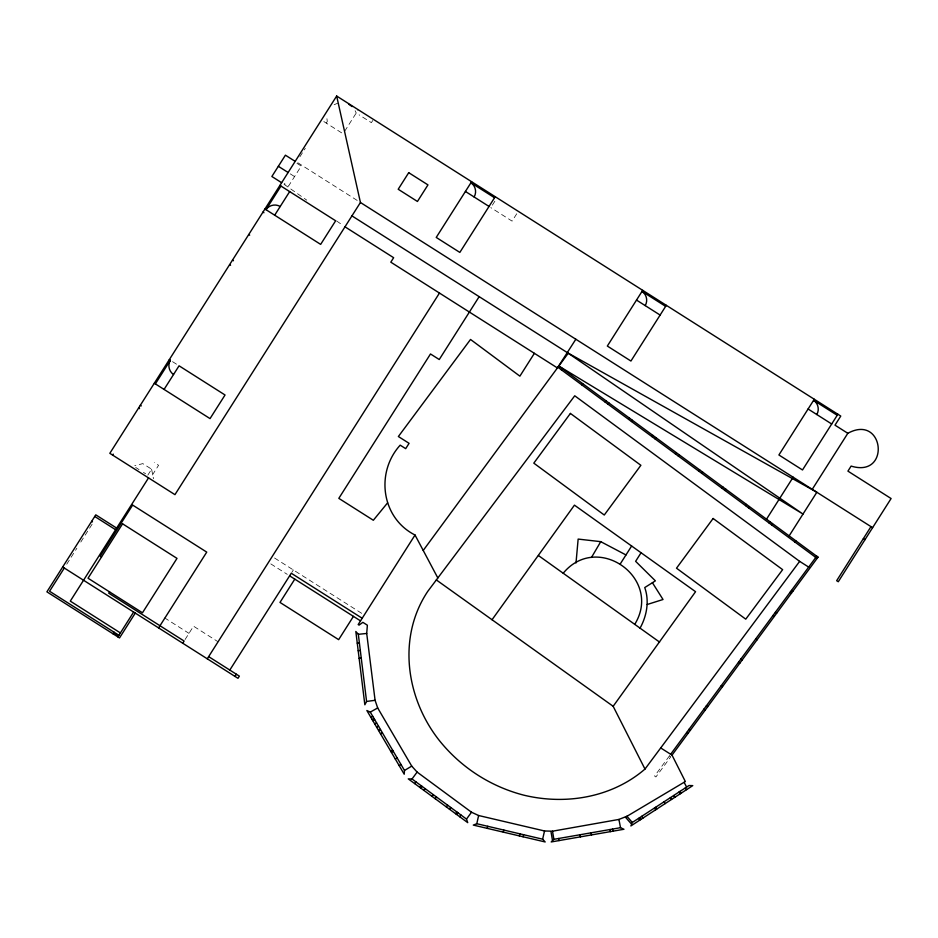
<?xml version="1.0" encoding="UTF-8"?>
<svg xmlns="http://www.w3.org/2000/svg" width="938" height="938" viewBox="0 0 938 938"><rect width="100%" height="100%" fill="white"/><g stroke="black" fill="none" stroke-linecap="round" stroke-linejoin="round"><path stroke-width="0.7" stroke-dasharray="4.69 3.52" d="M299.879 156.822L305.284 148.31M326.248 123.077L327.28 121.448L326.799 117.625M66.739 564.195L76.881 548.214M80.785 542.058L93.284 522.384M344.621 131.32L358.293 109.769M147.817 475.156L151.593 469.188L142.811 463.618L134.779 465.682M372.773 120.486L371.389 122.655L359.125 114.87M152.437 474.968L158.581 465.295L154.324 462.598M185.079 639.528L193.533 626.197L218.073 641.78M492.356 205.164L495.463 200.275M516.732 213.782L512.078 221.11L490.809 207.603M291.87 572.309L293.36 569.952M334.127 104.739L337.668 103.203M323.833 121.553L343.074 133.759M297.768 162.708L357.976 200.931M296.947 163.329L301.25 166.061L288.458 186.205L284.155 183.473M290.264 173.858L294.555 176.59M172.545 361.669L176.883 364.425M135.682 467.441L139.023 469.575M143.42 472.365L145.613 473.76M274.553 558.016L364.272 614.976M270.812 563.902L287.274 574.361M164.455 617.779L188.995 633.361M284.062 184.305L306.761 200.146M336.625 220.981L342.605 225.155M355.127 110.707L356.229 113.029M151.593 469.188L153.492 478.755M669.486 755.84L654.607 776.019L655.897 776.969L670.776 756.802L669.486 755.84"/><path stroke-width="1.41" d="M632.318 822.462L688.996 785.528L692.76 785.622L630.887 825.932L632.318 822.462L626.889 816.271L618.916 819.437L552.505 831.197L544.532 830.974L478.626 815.521L471.509 812.226L417.117 772.091L411.735 766.112L377.686 707.944L375.083 700.299L366.711 633.455L367.368 625.2L362.865 622.34L359.066 625.118L358.187 624.556L415.03 535.023C381.438 518.081 375.259 472.529 400.186 445.163L405.697 448.657L409.085 443.322L398.369 436.522L470.524 339.462L519.887 376.161L534.39 353.321M576.002 562.952L578.148 539.08L600.754 541.66L625.974 554.944M641.064 552.752L635.624 561.323L655.381 580.845L644.746 587.563C649.53 600.906 646.798 615.961 640.056 628.155M476.797 823.716L542.645 839.182L545.177 841.961L473.291 825.088L476.797 823.716L478.626 815.521M542.633 839.17L544.532 830.974M487.256 828.371L487.748 826.284M503.331 832.135L503.812 830.06M519.359 835.899L519.851 833.823M523.076 836.778L523.568 834.691M366.582 701.448L364.847 704.79L355.83 631.497L358.328 634.311L366.582 701.448L375.083 700.299M169.309 359.617L170.353 360.286C167.503 365.023 168.922 371.448 173.542 374.508M474.112 196.98C476.985 192.243 475.543 185.818 470.935 182.769L494.549 197.742M645.203 305.6C648.076 300.864 646.645 294.438 642.026 291.39L665.64 306.363M816.775 414.526C819.648 409.789 818.217 403.363 813.609 400.315L837.212 415.288M634.733 624.356C663.037 578.394 597.506 531.576 563.199 573.235M591.479 557.453L600.754 541.66M336.66 96.039L109.828 453.324L174.949 494.654L360.438 202.491L336.66 96.039L840.765 416.073L834.996 425.16L847.823 433.297C884.382 413.259 890.959 478.415 851.129 466.08L847.929 471.134L891.1 498.535L838.279 581.736L836.649 580.704L870.98 526.617M155.368 383.888L170.353 360.286M280.966 186.064L265.97 209.666C269.054 205.082 275.467 203.628 280.204 206.501M112.619 455.094L113.228 454.121M164.08 389.411L179.064 365.808L225.038 394.992L210.042 418.606L154.324 383.232M274.682 215.201L289.666 191.587M64.394 567.889L49.562 591.245L118.903 635.272M148.532 477.888L70.291 601.129L120.392 632.927M109.582 591.901L108.761 593.203L184.106 641.053L182.734 643.222M112.982 633.795L114.014 632.165M117.871 636.902L133.642 612.057M135.271 613.089L119.501 637.934L46.9 591.843L95.782 514.845L116.652 528.094M158.616 627.909L206.735 552.119L132.645 505.078L100.202 556.164L101.503 556.996M471.603 181.714L436.229 237.431L459.843 252.416L495.217 196.699M207.263 658.804L439.465 293.055M229.81 670.06L291.272 573.247L362.185 618.259M294.79 579.133L279.993 602.419L338.653 639.657L353.438 616.36M235.004 676.415L236.388 674.234M479.166 296.654L439.254 359.524L430.495 353.966L338.817 498.359L373.336 520.262L387.582 502.862M344.985 226.82L393.643 257.704L390.806 262.171L557.418 367.942L575.838 339.239M642.694 290.334L607.332 346.052L630.934 361.036L666.308 305.319M620.299 563.867L631.637 546.022M814.278 399.26L778.903 454.977L802.506 469.961L837.88 414.244M766.51 519.183L793.149 477.208M812.249 489.331L847.823 433.297M789.139 535.879L816.846 492.251L567.338 352.629L351.926 215.881M492.04 619.737L574.443 505.148L695.562 591.702L613.159 706.291L644.981 769.066C611.846 797.617 565.485 805.308 523.627 795.119A159.343 159.343 0 0 1 438.773 739.789C406.002 697.849 397.278 637.066 427.728 591.409L574.736 395.789L799.657 561.358L808.884 567.22M466.503 819.085L412.017 778.986L408.264 778.88L467.734 822.649L466.503 819.085L471.509 812.226M423.226 550.454L568.229 353.251M414.655 783.582L415.921 781.858M419.814 787.381L421.08 785.657M420.81 788.108L422.077 786.384M423.882 790.371L425.149 788.647M432.113 796.432L433.379 794.709M435.185 798.695L436.451 796.972M446.371 806.926L447.637 805.203M449.443 809.189L450.709 807.466M455.598 813.715L456.865 811.991M456.583 814.442L457.861 812.718M459.667 816.705L460.933 814.981M567.338 352.629L802.998 514.059L558.825 366.031L557.922 367.262L817.092 558.38M561.311 369.76L562.225 368.528M581.806 384.873L582.709 383.642M605.198 402.121L606.1 400.889M608.105 404.266L609.02 403.035M628.589 419.38L629.504 418.149M631.497 421.525L632.411 420.294M651.992 436.627L652.895 435.396M654.9 438.773L655.803 437.542M412.017 778.986L417.117 772.091M675.383 453.875L676.286 452.644M678.291 456.02L679.194 454.789M698.775 471.134L699.689 469.903M701.683 473.28L702.597 472.049M722.166 488.381L723.081 487.15M725.086 490.527L725.989 489.296M745.569 505.641L746.472 504.41M748.477 507.786L749.38 506.555M768.961 522.888L769.875 521.657M771.54 524.788L772.443 523.556M794.908 542.023L795.823 540.792M815.392 557.137L816.306 555.906M670.658 754.246L816.717 556.199L818.006 557.16L672.018 755.113L685.35 781.542L625.447 817.197L630.887 823.388M644.981 769.066L799.657 561.358M553.889 839.311L551.204 841.949L623.946 829.262L620.522 827.691L553.889 839.311L552.505 831.197M404.513 770.485L370.276 712.118L366.864 710.523L404.219 774.225L404.501 770.461L411.735 766.112M370.885 717.382L372.726 716.304M372.198 719.61L374.039 718.531M372.82 720.677L374.661 719.587M374.754 723.972L376.595 722.881M376.677 727.255L378.53 726.176M378.612 730.55L380.453 729.471M380.547 733.844L382.387 732.766M390.806 751.338L392.647 750.259M391.427 752.405L393.28 751.326M395.297 758.994L397.137 757.916M399.154 765.584L401.007 764.505M370.276 712.118L377.686 707.944M647.243 604.482L663.025 599.499L652.414 582.721M357.261 643.175L359.383 642.905M358.199 650.749L360.321 650.491M359.125 658.324L361.247 658.066M358.328 634.311L366.711 633.455M465.424 191.458L489.026 206.442M636.515 300.078L660.118 315.062M808.087 409.003L831.689 423.988M360.438 202.491L872.61 527.66M295.177 161.371L285.41 155.18L271.868 176.496L281.635 182.699M278.34 166.296L288.118 172.498M863.382 538.6L865.012 539.631M279.923 185.407L335.64 220.782L320.655 244.384L264.938 209.01M262.957 212.117L263.93 212.727M248.711 234.559L249.684 235.168M791.426 590.483L792.786 591.35M232.483 260.107L233.456 260.729M229.611 264.657L230.572 265.266M140.313 405.298L141.275 405.92M138.601 408.007L139.563 408.616M660.715 747.938L672.018 755.113M289.619 575.85L360.532 620.874M94.75 516.475L115.62 529.724M91.654 521.352L92.463 521.868M208.646 656.623L239.366 676.134L237.982 678.303L62.67 566.998M113.498 632.986L118.387 636.081M348.948 104.353L352.102 106.58M538.435 555.542L659.555 642.084M436.346 579.942L613.159 706.291M558.825 366.031L818.006 557.16M790.253 592.077L791.543 593.039M775.374 612.256L776.664 613.206M773.006 615.48L774.296 616.43M755.747 638.872L757.036 639.822M740.868 659.051L742.157 660M738.499 662.263L739.789 663.213M721.24 685.666L722.53 686.616M706.361 705.833L707.651 706.783M703.992 709.058L705.282 710.007M689.113 729.236L690.403 730.186M686.733 732.449L688.023 733.399M685.361 787.897L686.534 789.679M680.003 791.391L681.164 793.185M678.971 792.059L680.132 793.853M673.601 795.553L674.774 797.347M670.4 797.64L671.573 799.434M664.01 801.814L665.171 803.596M655.58 807.301L656.741 809.095M654.536 807.981L655.709 809.764M641.744 816.318L642.917 818.112M639.575 817.725L640.748 819.519M638.544 818.405L639.716 820.187M415.03 535.023L437.835 577.972M684.119 782.351L686.628 787.076M618.916 819.437L620.522 827.691M612.502 829.098L612.866 831.197M609.958 829.544L610.321 831.643M591.151 832.815L591.515 834.926M580.012 834.761L580.388 836.86M558.661 838.478L559.036 840.589M551.063 832.123L552.459 840.249M122.573 523.814L88.031 578.218L142.47 612.784L177.001 558.38L122.573 523.814M408.722 172.686L398.204 189.253L417.445 201.471L427.963 184.892L408.722 172.686M570.398 413.424L533.804 463.149L604.271 515.021L640.877 465.295L570.398 413.424M713.115 518.48L676.509 568.194L745.757 619.162L782.632 569.647L713.115 518.48"/></g></svg>
